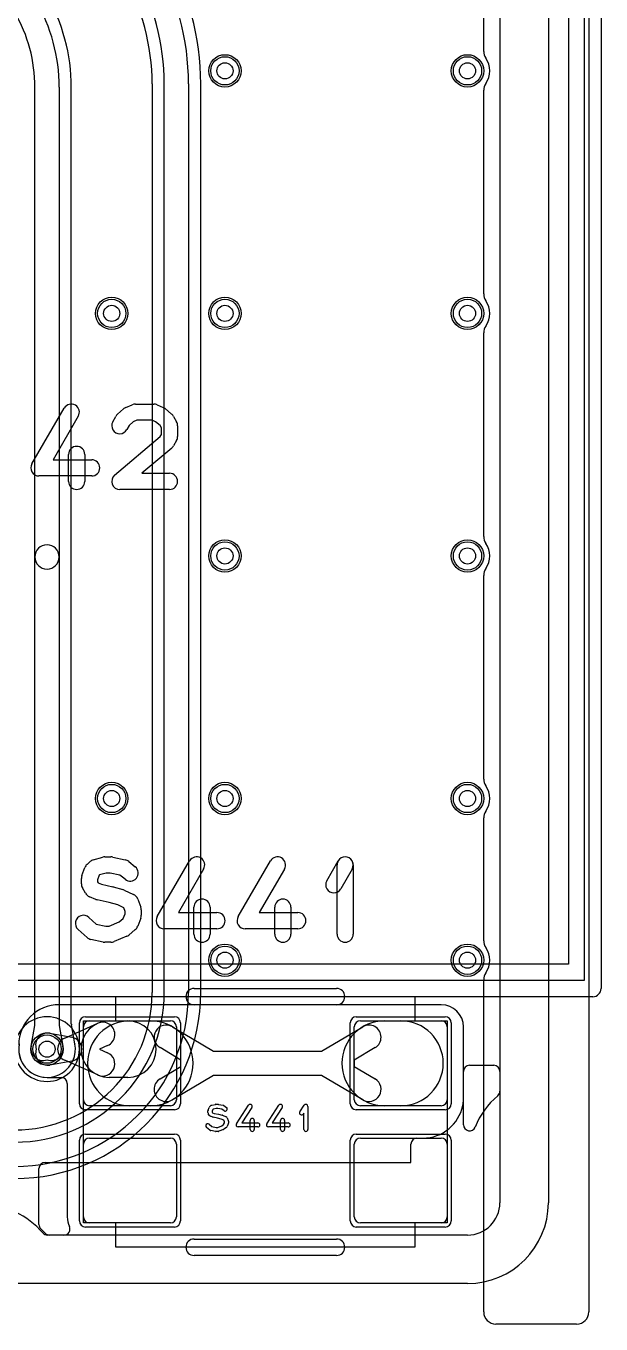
# Model space of a CAD drawing. Extents: x -1.5 to 30.7, y -0.5 to 30.
# Drawn here: x 23.54 to 30.65, y -0.5 to 15.56 of the extents above; entities that cross this region are included whole.
import ezdxf

# ---------------------------------------------------------------- set-up
doc = ezdxf.new("R2010")
doc.units = 0
for name, color, linetype in [('Hole', 1, 'CONTINUOUS'), ('L1', 3, 'CONTINUOUS'), ('L2', 3, 'CONTINUOUS'), ('L3', 3, 'CONTINUOUS'), ('L4', 3, 'CONTINUOUS'), ('MetalMask-A', 176, 'CONTINUOUS'), ('Outline', 7, 'CONTINUOUS'), ('PartsArea-A', 111, 'CONTINUOUS'), ('PartsSilk-A', 221, 'CONTINUOUS'), ('Resist-A', 2, 'CONTINUOUS'), ('Resist-B', 2, 'CONTINUOUS'), ('Silk-A', 140, 'CONTINUOUS')]:
    doc.layers.add(name, color=color, linetype=linetype)

msp = doc.modelspace()

# ---------------------------------------------------------------- linework, layer by layer
at = {"layer": 'Hole'}
for centre in [(26, 15), (29, 15), (24.6, 12), (26, 12), (29, 12), (26, 9), (29, 9), (24.6, 6), (26, 6), (29, 6), (26, 4), (29, 4), (23.8, 2.9)]:
    msp.add_circle(centre, 0.1, dxfattribs=at)
at = {"layer": 'L1'}
for p, q in [((29.4, 20.74976), (29.4, 2.37929)), ((28.675, 3.45004), (23.94995, 3.45004)), ((24.01877, 3.03694), (24.42713, 3.21952)), ((24.325, 3.25), (25.325, 3.25)), ((24.56999, 3.25), (24.8, 3.25)), ((24.825, 3.25), (25.08214, 3.25)), ((27.675, 3.25), (28.675, 3.25)), ((27.9725, 3.25), (28.175, 3.25)), ((23.83572, 3.09678), (24.10677, 3.04759)), ((24.25, 2.275), (24.25, 3.175)), ((25.35, 3.17653), (25.85829, 2.875)), ((25.4, 3.175), (25.4, 2.275)), ((27.19635, 2.875), (27.70464, 3.17653)), ((27.6, 2.275), (27.6, 3.175)), ((28.75, 3.175), (28.75, 2.275)), ((28.95004, 1.96481), (28.95004, 3.175)), ((24.54957, 2.94564), (24.44749, 2.9)), ((24.44749, 2.9), (24.54957, 2.85436)), ((25.45489, 2.76549), (25.19694, 2.91851)), ((27.8577, 2.91851), (27.59975, 2.76549)), ((24.10677, 2.75241), (23.83572, 2.70322)), ((24.42713, 2.58048), (24.01877, 2.76306)), ((25.45489, 2.68451), (25.45489, 2.76549)), ((25.85829, 2.875), (27.19635, 2.875)), ((27.59975, 2.76549), (27.59975, 2.68451)), ((25.19694, 2.53149), (25.45489, 2.68451)), ((25.85829, 2.575), (25.35, 2.27347)), ((27.19635, 2.575), (25.85829, 2.575)), ((27.70464, 2.27347), (27.19635, 2.575)), ((27.59975, 2.68451), (27.8577, 2.53149)), ((28.95004, 2.275), (28.95004, 2.62503)), ((29.02501, 2.7), (29.32503, 2.7)), ((29.4, 2.62503), (29.4, 1)), ((23.8, 2.54996), (23.97496, 2.54996)), ((24.04996, 2.47496), (24.04996, 0.82496)), ((24.8, 2.55), (24.56999, 2.55)), ((25.325, 2.2), (24.325, 2.2)), ((25.08214, 2.2), (24.825, 2.2)), ((28.675, 2.2), (27.675, 2.2)), ((28.175, 2.2), (27.9725, 2.2)), ((24.325, 1.8), (25.325, 1.8)), ((27.675, 1.8), (28.675, 1.8)), ((28.37497, 1.8), (28.45004, 1.8)), ((24.25, 0.825), (24.25, 1.725)), ((25.4, 1.725), (25.4, 0.825)), ((27.6, 0.825), (27.6, 1.725)), ((28.3, 1.5), (28.3, 1.72503)), ((28.75, 1.725), (28.75, 0.825)), ((23.77497, 1.5), (28.3, 1.5)), ((23.7, 0.73105), (23.7, 1.42503)), ((23.77804, 0.62196), (23.72196, 0.67804)), ((25.325, 0.75), (24.325, 0.75)), ((28.675, 0.75), (27.675, 0.75)), ((24.00874, 0.6), (23.80429, 0.6)), ((29, 0.6), (23.83105, 0.6))]:
    msp.add_line(p, q, dxfattribs=at)
for centre in [(26, 15), (29, 15), (24.6, 12), (26, 12), (29, 12), (26, 9), (29, 9), (24.6, 6), (26, 6), (29, 6), (26, 4), (29, 4), (23.8, 2.9)]:
    msp.add_circle(centre, 0.2, dxfattribs=at)
for centre, radius, start, end in [((23.94995, 2.95004), 0.5, 90, 180), ((28.675, 3.175), 0.27504, 0, 90), ((24.56999, 2.9), 0.35, 90, -90), ((24.325, 3.175), 0.075, 90, 180), ((24.825, 2.725), 0.525, 90, -90), ((24.48835, 3.08258), 0.15, -65.91263, 114.089681), ((24.8, 2.9), 0.35, -90, 90), ((25.08214, 2.725), 0.525, -90, 90), ((25.325, 3.175), 0.075, 0, 90), ((27.9725, 2.725), 0.525, 90, -90), ((27.675, 3.175), 0.075, 90, 180), ((28.175, 2.725), 0.525, -90, 90), ((28.675, 3.175), 0.075, 0, 90), ((23.80894, 2.94919), 0.15, 79.715652, -160.857225), ((25.27347, 3.04752), 0.15, 59.323165, -120.677584), ((27.78117, 3.04752), 0.15, -59.323165, 120.677584), ((23.79999, 2.9), 0.35004, 180, -89.998363), ((23.80894, 2.85081), 0.15, 160.857225, -79.713943), ((24.07999, 2.9), 0.15, 114.08737, -114.08737), ((24.07999, 2.9), 0.15, -79.715652, 79.715652), ((24.48835, 2.71742), 0.15, -114.08737, 65.910319), ((29.02501, 2.62503), 0.07497, 90, 180), ((29.32503, 2.62503), 0.07497, 0, 90), ((23.97496, 2.47496), 0.075, 0, 90), ((25.27347, 2.40248), 0.15, 120.676835, -59.322416), ((27.78117, 2.40248), 0.15, -120.676835, 59.322416), ((24.325, 2.275), 0.075, 180, -90), ((25.325, 2.275), 0.075, -90, 0), ((27.675, 2.275), 0.075, 180, -90), ((28.675, 2.275), 0.075, -90, 0), ((28.675, 2.275), 0.27504, -14.477321, 0), ((30.00002, 1.57501), 0.97502, 130.007365, 158.208193), ((29.325, 2.37929), 0.075, -50.008582, 0), ((28.45004, 2.3), 0.5, -90, -11.28319), ((29.0139, 2.1875), 0.07497, 165.524454, 168.715548), ((29.02504, 1.96481), 0.075, 180, -21.79006), ((24.325, 1.725), 0.075, 90, 180), ((25.325, 1.725), 0.075, 0, 90), ((27.675, 1.725), 0.075, 90, 180), ((28.37497, 1.72503), 0.07497, 90, 180), ((28.675, 1.725), 0.075, 0, 90), ((23.77497, 1.42503), 0.07497, 90, 180), ((23, 0), 0.97501, 40.005259, 139.994741), ((29, 1), 0.4, -90, 0), ((24.325, 0.82502), 0.27504, -179.987501, -154.621918), ((24.325, 0.825), 0.075, 180, -90), ((25.325, 0.825), 0.075, -90, 0), ((27.675, 0.825), 0.075, 180, -90), ((28.675, 0.825), 0.075, -90, 0), ((23.77497, 0.73105), 0.07497, 180, -135), ((24.00874, 0.675), 0.075, -90, 25.375974), ((23.80429, 0.675), 0.075, -139.997819, -90), ((23.83105, 0.67497), 0.07497, -135, -90)]:
    msp.add_arc(centre, radius, start, end, dxfattribs=at)
at = {"layer": 'L2'}
for p, q in [((29.4, 20.74976), (29.4, 1)), ((29, 0.6), (23.80429, 0.6))]:
    msp.add_line(p, q, dxfattribs=at)
for centre in [(26, 15), (29, 15), (24.6, 12), (26, 12), (29, 12), (26, 9), (29, 9), (24.6, 6), (26, 6), (29, 6), (26, 4), (29, 4)]:
    msp.add_circle(centre, 0.2, dxfattribs=at)
for centre, radius, start, end in [((23.8, 2.9), 0.40004, 90, -90), ((23.8, 2.9), 0.40004, -90, 90), ((23, 0), 0.97501, 40.005259, 139.994741), ((29, 1), 0.4, -90, 0), ((23.80429, 0.675), 0.075, -139.997819, -90)]:
    msp.add_arc(centre, radius, start, end, dxfattribs=at)
at = {"layer": 'L3'}
for p, q in [((29.4, 20.74976), (29.4, 1)), ((29, 0.6), (23.80429, 0.6))]:
    msp.add_line(p, q, dxfattribs=at)
for centre in [(26, 15), (29, 15), (24.6, 12), (26, 12), (29, 12), (26, 9), (29, 9), (24.6, 6), (26, 6), (29, 6), (26, 4), (29, 4)]:
    msp.add_circle(centre, 0.2, dxfattribs=at)
for centre, radius, start, end in [((23.8, 2.9), 0.40004, 90, -90), ((23.8, 2.9), 0.40004, -90, 90), ((23, 0), 0.97501, 40.005259, 139.994741), ((29, 1), 0.4, -90, 0), ((23.80429, 0.675), 0.075, -139.997819, -90)]:
    msp.add_arc(centre, radius, start, end, dxfattribs=at)
at = {"layer": 'L4'}
for p, q in [((29.4, 20.74979), (29.4, 1)), ((23.65, 8.98819), (23.65, 14.7964)), ((23.95, 14.7964), (23.95, 8.98819)), ((24.10004, 3.21379), (24.10004, 14.7964)), ((25.09996, 14.8373), (25.09996, 3.6)), ((25.25, 3.6), (25.25, 14.8373)), ((25.55, 14.8373), (25.55, 3.6)), ((25.70004, 3.6), (25.70004, 14.8373)), ((23.65, 3.19349), (23.65, 8.98819)), ((23.95, 8.98819), (23.95, 3.19349)), ((23.60322, 2.93572), (23.65, 3.19349)), ((23.95, 3.19349), (23.99678, 2.93572)), ((24.14419, 2.96371), (24.10124, 3.20041)), ((29, 0.6), (23.80429, 0.6))]:
    msp.add_line(p, q, dxfattribs=at)
for centre in [(26, 15), (29, 15), (24.6, 12), (26, 12), (29, 12), (26, 9), (29, 9), (24.6, 6), (26, 6), (29, 6), (26, 4), (29, 4), (23.8, 2.9)]:
    msp.add_circle(centre, 0.2, dxfattribs=at)
for centre, radius, start, end in [((22.4, 14.8373), 3.15, 0, 30), ((22.4, 14.8373), 3.30004, 0, 29.999987), ((22.4, 14.8373), 2.85, 0, 30.000024), ((22.4, 14.83729), 2.69996, 0.000212, 29.994146), ((21.8, 14.7964), 2.30004, 0, 30.000038), ((21.8, 14.7964), 2.15, 0, 30.000062), ((21.8, 14.7964), 1.85, 0, 29.999953), ((23.8, 8.98819), 0.15, 0, 180), ((23.8, 8.98819), 0.15, 180, 0), ((23.4, 3.6), 1.85, -90, 0), ((23.4, 3.6), 2.15, -90, 0), ((23.4, 3.6), 2.30004, -90, 0), ((23.4, 3.6), 1.69996, -90, 0), ((24.17501, 3.21379), 0.07497, 180, -169.719761), ((23.8, 2.9), 0.35004, 169.511563, 10.450226), ((23.75081, 2.90894), 0.15, 169.715652, -70.857225), ((23.84919, 2.90894), 0.15, -109.142775, 10.286057), ((24.21796, 2.97709), 0.07497, -169.719761, -169.548878), ((23, 0), 0.975, 40.004809, 139.995191), ((29, 1), 0.4, -90, 0), ((23.80429, 0.675), 0.075, -139.991968, -90)]:
    msp.add_arc(centre, radius, start, end, dxfattribs=at)
at = {"layer": 'MetalMask-A'}
for p, q in [((24.325, 3.25), (25.325, 3.25)), ((27.675, 3.25), (28.675, 3.25)), ((24.25, 2.275), (24.25, 3.175)), ((25.4, 3.175), (25.4, 2.275)), ((27.6, 2.275), (27.6, 3.175)), ((28.75, 3.175), (28.75, 2.275)), ((25.325, 2.2), (24.325, 2.2)), ((28.675, 2.2), (27.675, 2.2)), ((24.325, 1.8), (25.325, 1.8)), ((27.675, 1.8), (28.675, 1.8)), ((24.25, 0.825), (24.25, 1.725)), ((25.4, 1.725), (25.4, 0.825)), ((27.6, 0.825), (27.6, 1.725)), ((28.75, 1.725), (28.75, 0.825)), ((25.325, 0.75), (24.325, 0.75)), ((28.675, 0.75), (27.675, 0.75))]:
    msp.add_line(p, q, dxfattribs=at)
for centre, start, end in [((24.325, 3.175), 90, 180), ((25.325, 3.175), 0, 90), ((27.675, 3.175), 90, 180), ((28.675, 3.175), 0, 90), ((24.325, 2.275), 180, -90), ((25.325, 2.275), -90, 0), ((27.675, 2.275), 180, -90), ((28.675, 2.275), -90, 0), ((24.325, 1.725), 90, 180), ((25.325, 1.725), 0, 90), ((27.675, 1.725), 90, 180), ((28.675, 1.725), 0, 90), ((24.325, 0.825), 180, -90), ((25.325, 0.825), -90, 0), ((27.675, 0.825), 180, -90), ((28.675, 0.825), -90, 0)]:
    msp.add_arc(centre, 0.075, start, end, dxfattribs=at)
at = {"layer": 'Outline'}
for p, q in [((30, 20.75), (30, 1)), ((29, 0), (23.375, 0))]:
    msp.add_line(p, q, dxfattribs=at)
msp.add_arc((29, 1), 1, -90, 0, dxfattribs=at)
at = {"layer": 'PartsArea-A'}
for p, q in [((30.25, 23.95), (30.25, 3.95)), ((30.25, 3.95), (21.6, 3.95)), ((24.65, 3.25), (24.65, 3.55)), ((24.65, 3.55), (28.35, 3.55)), ((28.35, 3.55), (28.35, 3.25)), ((24.25, 0.75), (24.25, 3.25)), ((24.25, 3.25), (24.65, 3.25)), ((28.35, 3.25), (28.75, 3.25)), ((28.75, 3.25), (28.75, 0.75)), ((24.65, 0.75), (24.25, 0.75)), ((24.65, 0.45), (24.65, 0.75)), ((28.75, 0.75), (28.35, 0.75)), ((28.35, 0.75), (28.35, 0.45)), ((28.35, 0.45), (24.65, 0.45))]:
    msp.add_line(p, q, dxfattribs=at)
at = {"layer": 'PartsSilk-A'}
for p, q in [((30.6516, 24.25), (30.6516, 3.65)), ((30.4484, 3.7516), (30.4484, 24.1484)), ((21.8963, 3.7516), (30.4484, 3.7516)), ((30.55, 3.5484), (21.8963, 3.5484)), ((25.61915, 3.6516), (27.38085, 3.6516)), ((27.38085, 3.4484), (25.61915, 3.4484)), ((25.79028, 2.11481), (25.79028, 2.13704)), ((25.7922, 2.14666), (25.80609, 2.17999)), ((25.80797, 2.07934), (25.79408, 2.10156)), ((25.81355, 2.18989), (25.82744, 2.201)), ((25.837, 2.20573), (25.88144, 2.21684)), ((25.84978, 2.15484), (25.84028, 2.13204)), ((25.84028, 2.13204), (25.84028, 2.12198)), ((25.84028, 2.12198), (25.84581, 2.11314)), ((25.84581, 2.11314), (25.86648, 2.10562)), ((25.85442, 2.15855), (25.84978, 2.15484)), ((25.89058, 2.16759), (25.85442, 2.15855)), ((25.86648, 2.10562), (25.92018, 2.09488)), ((25.8875, 2.21759), (25.91528, 2.21759)), ((25.91292, 2.16759), (25.89058, 2.16759)), ((25.96343, 2.15797), (25.91292, 2.16759)), ((25.91996, 2.21715), (25.97829, 2.20604)), ((25.92134, 2.09462), (25.96578, 2.08351)), ((25.98947, 2.13904), (25.96343, 2.15797)), ((25.98831, 2.2017), (26.01887, 2.17948)), ((26.14157, 1.97663), (26.29157, 2.20626)), ((26.33343, 2.17892), (26.20869, 1.98796)), ((26.51657, 1.97663), (26.66657, 2.20626)), ((26.70843, 2.17892), (26.58369, 1.98796)), ((26.92763, 2.1247), (26.98041, 2.20618)), ((26.97639, 2.10801), (26.96959, 2.09752)), ((26.97639, 1.90741), (26.97639, 2.10801)), ((27.02639, 2.19259), (27.02639, 1.90741)), ((25.81355, 1.899), (25.77188, 1.93233)), ((25.80312, 1.97137), (25.83994, 1.94192)), ((25.85118, 2.05799), (25.82063, 2.0691)), ((25.83994, 1.94192), (25.88986, 1.93241)), ((25.90979, 2.04597), (25.85482, 2.05697)), ((25.88986, 1.93241), (25.91068, 1.93241)), ((25.95184, 2.03546), (25.90979, 2.04597)), ((25.91068, 1.93241), (25.9616, 1.95181)), ((25.98505, 2.02162), (25.95184, 2.03546)), ((25.9616, 1.95181), (25.98379, 1.96794)), ((25.96934, 2.08234), (26.01379, 2.06382)), ((25.98379, 1.96794), (25.99306, 1.99019)), ((25.99306, 2.00241), (25.98505, 2.02162)), ((26.01887, 1.93163), (25.98831, 1.90941)), ((25.99306, 1.99019), (25.99306, 2.00241)), ((26.02725, 2.05036), (26.04114, 2.01703)), ((26.04114, 1.97558), (26.02725, 1.94224)), ((26.04306, 2.00741), (26.04306, 1.98519)), ((26.40694, 1.93796), (26.1625, 1.93796)), ((26.20869, 1.98796), (26.40694, 1.98796)), ((26.3125, 1.90741), (26.3125, 2.01852)), ((26.3625, 2.01852), (26.3625, 1.90741)), ((26.78194, 1.93796), (26.5375, 1.93796)), ((26.58369, 1.98796), (26.78194, 1.98796)), ((26.6875, 1.90741), (26.6875, 2.01852)), ((26.7375, 2.01852), (26.7375, 1.90741)), ((25.88282, 1.88285), (25.82449, 1.89396)), ((25.91528, 1.88241), (25.8875, 1.88241)), ((25.98251, 1.90627), (25.92418, 1.88405)), ((25.61915, 0.5516), (27.38085, 0.5516)), ((27.38085, 0.3484), (25.61915, 0.3484))]:
    msp.add_line(p, q, dxfattribs=at)
for centre, radius, start, end in [((25.61915, 3.55), 0.1016, 90, -90), ((27.38085, 3.55), 0.1016, -90, 90), ((30.55, 3.65), 0.1016, -90, 0), ((25.81528, 2.13704), 0.025, 157.373085, 180), ((25.81528, 2.11481), 0.025, 180, -147.994617), ((25.82917, 2.17037), 0.025, 128.666967, 157.373085), ((25.84306, 2.18148), 0.025, 104.030684, 128.666967), ((25.8875, 2.19259), 0.025, 90, 104.030684), ((25.91528, 2.19259), 0.025, 79.211414, 90), ((25.91528, 2.07037), 0.025, 75.969316, 78.692051), ((25.97361, 2.18148), 0.025, 53.982737, 79.211414), ((26.00417, 2.15926), 0.025, -126.017263, 53.979316), ((26.3125, 2.19259), 0.025, -33.149737, 146.846436), ((26.6875, 2.19259), 0.025, -33.149737, 146.846436), ((26.94861, 2.11111), 0.025, 147.066457, -32.933807), ((27.00139, 2.19259), 0.025, 0, 147.066193), ((25.7875, 1.95185), 0.025, 51.333033, -128.654777), ((25.82917, 2.09259), 0.025, -147.994617, -109.97919), ((25.85972, 2.08148), 0.025, -109.97919, -101.305437), ((25.95972, 2.05926), 0.025, 67.373085, 75.963757), ((26.00417, 2.04074), 0.025, 22.626915, 67.38105), ((26.00417, 1.95185), 0.025, -53.982737, -22.617424), ((26.01806, 2.00741), 0.025, 0, 22.623527), ((26.01806, 1.98519), 0.025, -22.605762, 0), ((26.1625, 1.96296), 0.025, 146.850263, -90), ((26.3375, 2.01852), 0.025, 0, 180), ((26.40694, 1.96296), 0.025, -90, 90), ((26.5375, 1.96296), 0.025, 146.850263, -90), ((26.7125, 2.01852), 0.025, 0, 180), ((26.78194, 1.96296), 0.025, -90, 90), ((25.82917, 1.91852), 0.025, -128.666967, -100.783847), ((25.8875, 1.90741), 0.025, -100.788586, -90), ((25.91528, 1.90741), 0.025, -90, -69.146359), ((25.97361, 1.92963), 0.025, -69.143502, -53.979316), ((26.3375, 1.90741), 0.025, 180, 0), ((26.7125, 1.90741), 0.025, 180, 0), ((27.00139, 1.90741), 0.025, 180, 0), ((25.61915, 0.45), 0.1016, 90, -90), ((27.38085, 0.45), 0.1016, -90, 90)]:
    msp.add_arc(centre, radius, start, end, dxfattribs=at)
at = {"layer": 'Resist-A'}
for p, q in [((24.2, 2.225), (24.2, 3.225)), ((24.275, 3.3), (25.375, 3.3)), ((25.45, 3.225), (25.45, 2.225)), ((27.55, 2.225), (27.55, 3.225)), ((27.625, 3.3), (28.725, 3.3)), ((28.8, 3.225), (28.8, 2.225)), ((25.375, 2.15), (24.275, 2.15)), ((28.725, 2.15), (27.625, 2.15)), ((24.2, 0.775), (24.2, 1.775)), ((24.275, 1.85), (25.375, 1.85)), ((25.45, 1.775), (25.45, 0.775)), ((27.55, 0.775), (27.55, 1.775)), ((27.625, 1.85), (28.725, 1.85)), ((28.8, 1.775), (28.8, 0.775)), ((25.375, 0.7), (24.275, 0.7)), ((28.725, 0.7), (27.625, 0.7))]:
    msp.add_line(p, q, dxfattribs=at)
for centre in [(26, 15), (29, 15), (24.6, 12), (26, 12), (29, 12), (26, 9), (29, 9), (24.6, 6), (26, 6), (29, 6), (26, 4), (29, 4), (23.8, 2.9)]:
    msp.add_circle(centre, 0.175, dxfattribs=at)
for centre, start, end in [((24.275, 3.225), 90, 180), ((25.375, 3.225), 0, 90), ((27.625, 3.225), 90, 180), ((28.725, 3.225), 0, 90), ((24.275, 2.225), 180, -90), ((25.375, 2.225), -90, 0), ((27.625, 2.225), 180, -90), ((28.725, 2.225), -90, 0), ((24.275, 1.775), 90, 180), ((25.375, 1.775), 0, 90), ((27.625, 1.775), 90, 180), ((28.725, 1.775), 0, 90), ((24.275, 0.775), 180, -90), ((25.375, 0.775), -90, 0), ((27.625, 0.775), 180, -90), ((28.725, 0.775), -90, 0)]:
    msp.add_arc(centre, 0.075, start, end, dxfattribs=at)
at = {"layer": 'Resist-B'}
for centre in [(26, 15), (29, 15), (24.6, 12), (26, 12), (29, 12), (26, 9), (29, 9), (24.6, 6), (26, 6), (29, 6), (26, 4), (29, 4), (23.8, 2.9)]:
    msp.add_circle(centre, 0.175, dxfattribs=at)
at = {"layer": 'Silk-A'}
for p, q in [((30.5, 24.05), (30.5, -0.35)), ((29.2, 15.24109), (29.2, 17.75891)), ((29.2, 12.24109), (29.2, 14.75891)), ((29.2, 9.24109), (29.2, 11.75891)), ((23.61352, 10.1391), (24.01352, 10.82799)), ((24.67015, 10.75211), (24.74422, 10.81877)), ((24.77324, 10.83699), (24.85472, 10.87033)), ((24.89259, 10.87778), (25.12222, 10.87778)), ((25.16326, 10.86897), (25.23734, 10.83563)), ((25.25962, 10.82184), (25.3411, 10.75518)), ((24.18648, 10.72757), (23.8737, 10.18889)), ((24.61258, 10.65968), (24.64962, 10.72635)), ((24.81635, 10.61462), (24.78742, 10.56254)), ((24.86508, 10.65847), (24.81635, 10.61462)), ((24.91226, 10.67778), (24.86508, 10.65847)), ((25.10075, 10.67778), (24.91226, 10.67778)), ((25.14321, 10.65867), (25.10075, 10.67778)), ((25.19965, 10.6125), (25.14321, 10.65867)), ((25.21481, 10.5852), (25.19965, 10.6125)), ((25.3652, 10.72634), (25.40223, 10.65967)), ((25.41481, 10.61111), (25.41481, 10.47778)), ((24.63541, 9.99856), (25.19923, 10.47564)), ((25.19923, 10.47564), (25.21481, 10.50369)), ((25.21481, 10.50369), (25.21481, 10.5852)), ((25.34237, 10.33477), (24.97299, 10.02222)), ((25.40223, 10.42922), (25.3652, 10.36255)), ((23.8737, 10.18889), (24.35185, 10.18889)), ((24.06667, 9.92222), (24.06667, 10.25556)), ((24.26667, 10.25556), (24.26667, 9.92222)), ((24.35185, 9.98889), (23.7, 9.98889)), ((24.97299, 10.02222), (25.31481, 10.02222)), ((25.31481, 9.82222), (24.7, 9.82222)), ((29.2, 6.24109), (29.2, 8.75891)), ((29.2, 4.24109), (29.2, 5.75891)), ((24.2303, 5.04584), (24.26734, 5.14584)), ((24.29422, 5.18545), (24.33126, 5.21878)), ((24.37107, 5.2407), (24.48959, 5.27404)), ((24.51667, 5.27778), (24.59074, 5.27778)), ((24.6117, 5.27556), (24.76726, 5.24222)), ((24.80962, 5.22184), (24.8911, 5.15518)), ((25.16352, 4.5391), (25.56352, 5.22799)), ((26.16352, 4.5391), (26.56352, 5.22799)), ((27.25964, 4.98323), (27.40038, 5.22768)), ((27.38704, 4.32222), (27.38704, 5.17778)), ((27.58704, 5.17778), (27.58704, 4.32222)), ((24.22407, 4.94444), (24.22407, 5.01111)), ((24.44632, 5.05326), (24.42407, 4.99319)), ((24.42407, 4.99319), (24.42407, 4.97036)), ((24.44769, 5.0545), (24.44632, 5.05326)), ((24.53047, 5.07778), (24.44769, 5.0545)), ((24.58014, 5.07778), (24.53047, 5.07778)), ((24.7017, 5.05173), (24.58014, 5.07778)), ((24.76446, 5.00038), (24.7017, 5.05173)), ((25.73648, 5.12757), (25.4237, 4.58889)), ((26.73648, 5.12757), (26.4237, 4.58889)), ((27.5737, 5.12788), (27.43296, 4.88343)), ((24.2737, 4.82921), (24.23666, 4.89587)), ((24.42407, 4.97036), (24.43147, 4.95704)), ((24.43147, 4.95704), (24.47271, 4.94016)), ((24.47271, 4.94016), (24.61269, 4.90867)), ((24.61781, 4.90738), (24.73633, 4.87405)), ((24.75171, 4.86832), (24.87023, 4.81276)), ((24.40472, 4.75189), (24.32324, 4.78523)), ((24.56621, 4.71413), (24.42064, 4.74688)), ((24.67427, 4.68374), (24.56621, 4.71413)), ((24.74823, 4.64907), (24.67427, 4.68374)), ((24.92156, 4.75695), (24.95859, 4.65695)), ((24.3169, 4.52989), (24.40817, 4.44775)), ((24.69391, 4.47524), (24.74343, 4.51575)), ((24.74343, 4.51575), (24.76481, 4.57348)), ((24.76481, 4.6043), (24.74823, 4.64907)), ((24.76481, 4.57348), (24.76481, 4.6043)), ((24.95859, 4.52083), (24.92156, 4.42083)), ((24.96481, 4.62222), (24.96481, 4.55556)), ((25.4237, 4.58889), (25.90185, 4.58889)), ((25.61667, 4.32222), (25.61667, 4.65556)), ((25.81667, 4.65556), (25.81667, 4.32222)), ((26.4237, 4.58889), (26.90185, 4.58889)), ((26.61667, 4.32222), (26.61667, 4.65556)), ((26.81667, 4.65556), (26.81667, 4.32222)), ((24.29421, 4.28123), (24.1831, 4.38123)), ((24.40817, 4.44775), (24.52727, 4.42222)), ((24.52727, 4.42222), (24.57021, 4.42222)), ((24.57021, 4.42222), (24.69391, 4.47524)), ((24.89111, 4.37817), (24.80963, 4.3115)), ((25.90185, 4.38889), (25.25, 4.38889)), ((26.90185, 4.38889), (26.25, 4.38889)), ((24.49571, 4.22444), (24.34015, 4.25778)), ((24.59074, 4.22222), (24.51667, 4.22222)), ((24.78569, 4.29698), (24.63013, 4.23031)), ((29.2, -0.35), (29.2, 3.75891)), ((25.61915, 3.6516), (27.38085, 3.6516)), ((27.38085, 3.4484), (25.61915, 3.4484)), ((25.61915, 0.5516), (27.38085, 0.5516)), ((27.38085, 0.3484), (25.61915, 0.3484)), ((30.35, -0.5), (29.35, -0.5))]:
    msp.add_line(p, q, dxfattribs=at)
for centre, radius, start, end in [((29.35, 15.24109), 0.15, 180, -145.440132), ((29, 15), 0.275, -34.560351, 34.560351), ((29.35, 14.75891), 0.15, 145.440132, 180), ((29.35, 12.24109), 0.15, 180, -145.440132), ((29, 12), 0.275, -34.560351, 34.560351), ((29.35, 11.75891), 0.15, 145.440132, 180), ((24.1, 10.77778), 0.1, -30.139308, 149.858655), ((24.81111, 10.74444), 0.1, 112.253604, 131.98593), ((24.89259, 10.77778), 0.1, 90, 112.253404), ((25.12222, 10.77778), 0.1, 65.769903, 90), ((25.1963, 10.74444), 0.1, 50.713818, 65.769682), ((24.7, 10.61111), 0.1, 150.943726, -29.055334), ((24.73704, 10.67778), 0.1, 131.984231, 150.944666), ((25.27778, 10.67778), 0.1, 29.051265, 50.712891), ((25.31481, 10.61111), 0.1, 0, 29.048766), ((25.31481, 10.47778), 0.1, -29.051265, 0), ((24.16667, 10.25556), 0.1, 0, 180), ((25.27778, 10.41111), 0.1, -49.765997, -29.048766), ((23.7, 10.08889), 0.1, 149.860692, -90), ((24.35185, 10.08889), 0.1, -90, 90), ((24.7, 9.92222), 0.1, 130.234003, -90), ((25.31481, 9.92222), 0.1, -90, 90), ((24.16667, 9.92222), 0.1, 180, 0), ((29.35, 9.24109), 0.15, 180, -145.440132), ((29, 9), 0.275, -34.560351, 34.560351), ((29.35, 8.75891), 0.15, 145.440132, 180), ((29.35, 6.24109), 0.15, 180, -145.440132), ((29, 6), 0.275, -34.560351, 34.560351), ((29.35, 5.75891), 0.15, 145.440132, 180), ((24.36111, 5.11111), 0.1, 131.980399, 159.676664), ((24.39815, 5.14444), 0.1, 105.71243, 131.980399), ((24.51667, 5.17778), 0.1, 90, 105.71243), ((24.59074, 5.17778), 0.1, 77.901241, 90), ((24.82778, 5.07778), 0.1, -129.286182, 50.712891), ((24.7463, 5.14444), 0.1, 50.713818, 77.901241), ((25.65, 5.17778), 0.1, -30.139308, 149.858655), ((26.65, 5.17778), 0.1, -30.139308, 149.858655), ((27.48704, 5.17778), 0.1, 0, 180), ((27.48704, 5.17778), 0.1, -29.933919, 150.069182), ((24.32407, 5.01111), 0.1, 159.676664, 180), ((27.3463, 4.93333), 0.1, 150.066081, -29.930818), ((24.32407, 4.94444), 0.1, 180, -150.940944), ((24.36111, 4.87778), 0.1, -150.940944, -112.253604), ((24.59074, 4.81111), 0.1, 74.294637, 77.320997), ((24.70926, 4.77778), 0.1, 64.880301, 74.293042), ((24.44259, 4.84444), 0.1, -112.253604, -102.679824), ((24.82778, 4.72222), 0.1, 20.321346, 64.883679), ((24.86481, 4.62222), 0.1, 0, 20.319591), ((25.71667, 4.65556), 0.1, 0, 180), ((26.71667, 4.65556), 0.1, 0, 180), ((24.25, 4.45556), 0.1, 48.01151, -131.987497), ((24.86481, 4.55556), 0.1, -20.321346, 0), ((25.25, 4.48889), 0.1, 149.860692, -90), ((25.90185, 4.48889), 0.1, -90, 90), ((26.25, 4.48889), 0.1, 149.860692, -90), ((26.90185, 4.48889), 0.1, -90, 90), ((24.82778, 4.45556), 0.1, -50.705756, -20.319591), ((24.36111, 4.35556), 0.1, -131.98849, -102.096769), ((24.51667, 4.32222), 0.1, -102.098759, -90), ((24.59074, 4.32222), 0.1, -90, -66.800965), ((24.7463, 4.38889), 0.1, -66.801409, -50.708679), ((25.71667, 4.32222), 0.1, 180, 0), ((26.71667, 4.32222), 0.1, 180, 0), ((27.48704, 4.32222), 0.1, 180, 0), ((29.35, 4.24109), 0.15, 180, -145.440132), ((29, 4), 0.275, -34.560351, 34.560351), ((29.35, 3.75891), 0.15, 145.440132, 180), ((25.61915, 3.55), 0.1016, 90, -90), ((27.38085, 3.55), 0.1016, -90, 90), ((25.61915, 0.45), 0.1016, 90, -90), ((27.38085, 0.45), 0.1016, -90, 90), ((29.35, -0.35), 0.15, 180, -90), ((30.35, -0.35), 0.15, -90, 0)]:
    msp.add_arc(centre, radius, start, end, dxfattribs=at)

doc.saveas('drawing.dxf')
